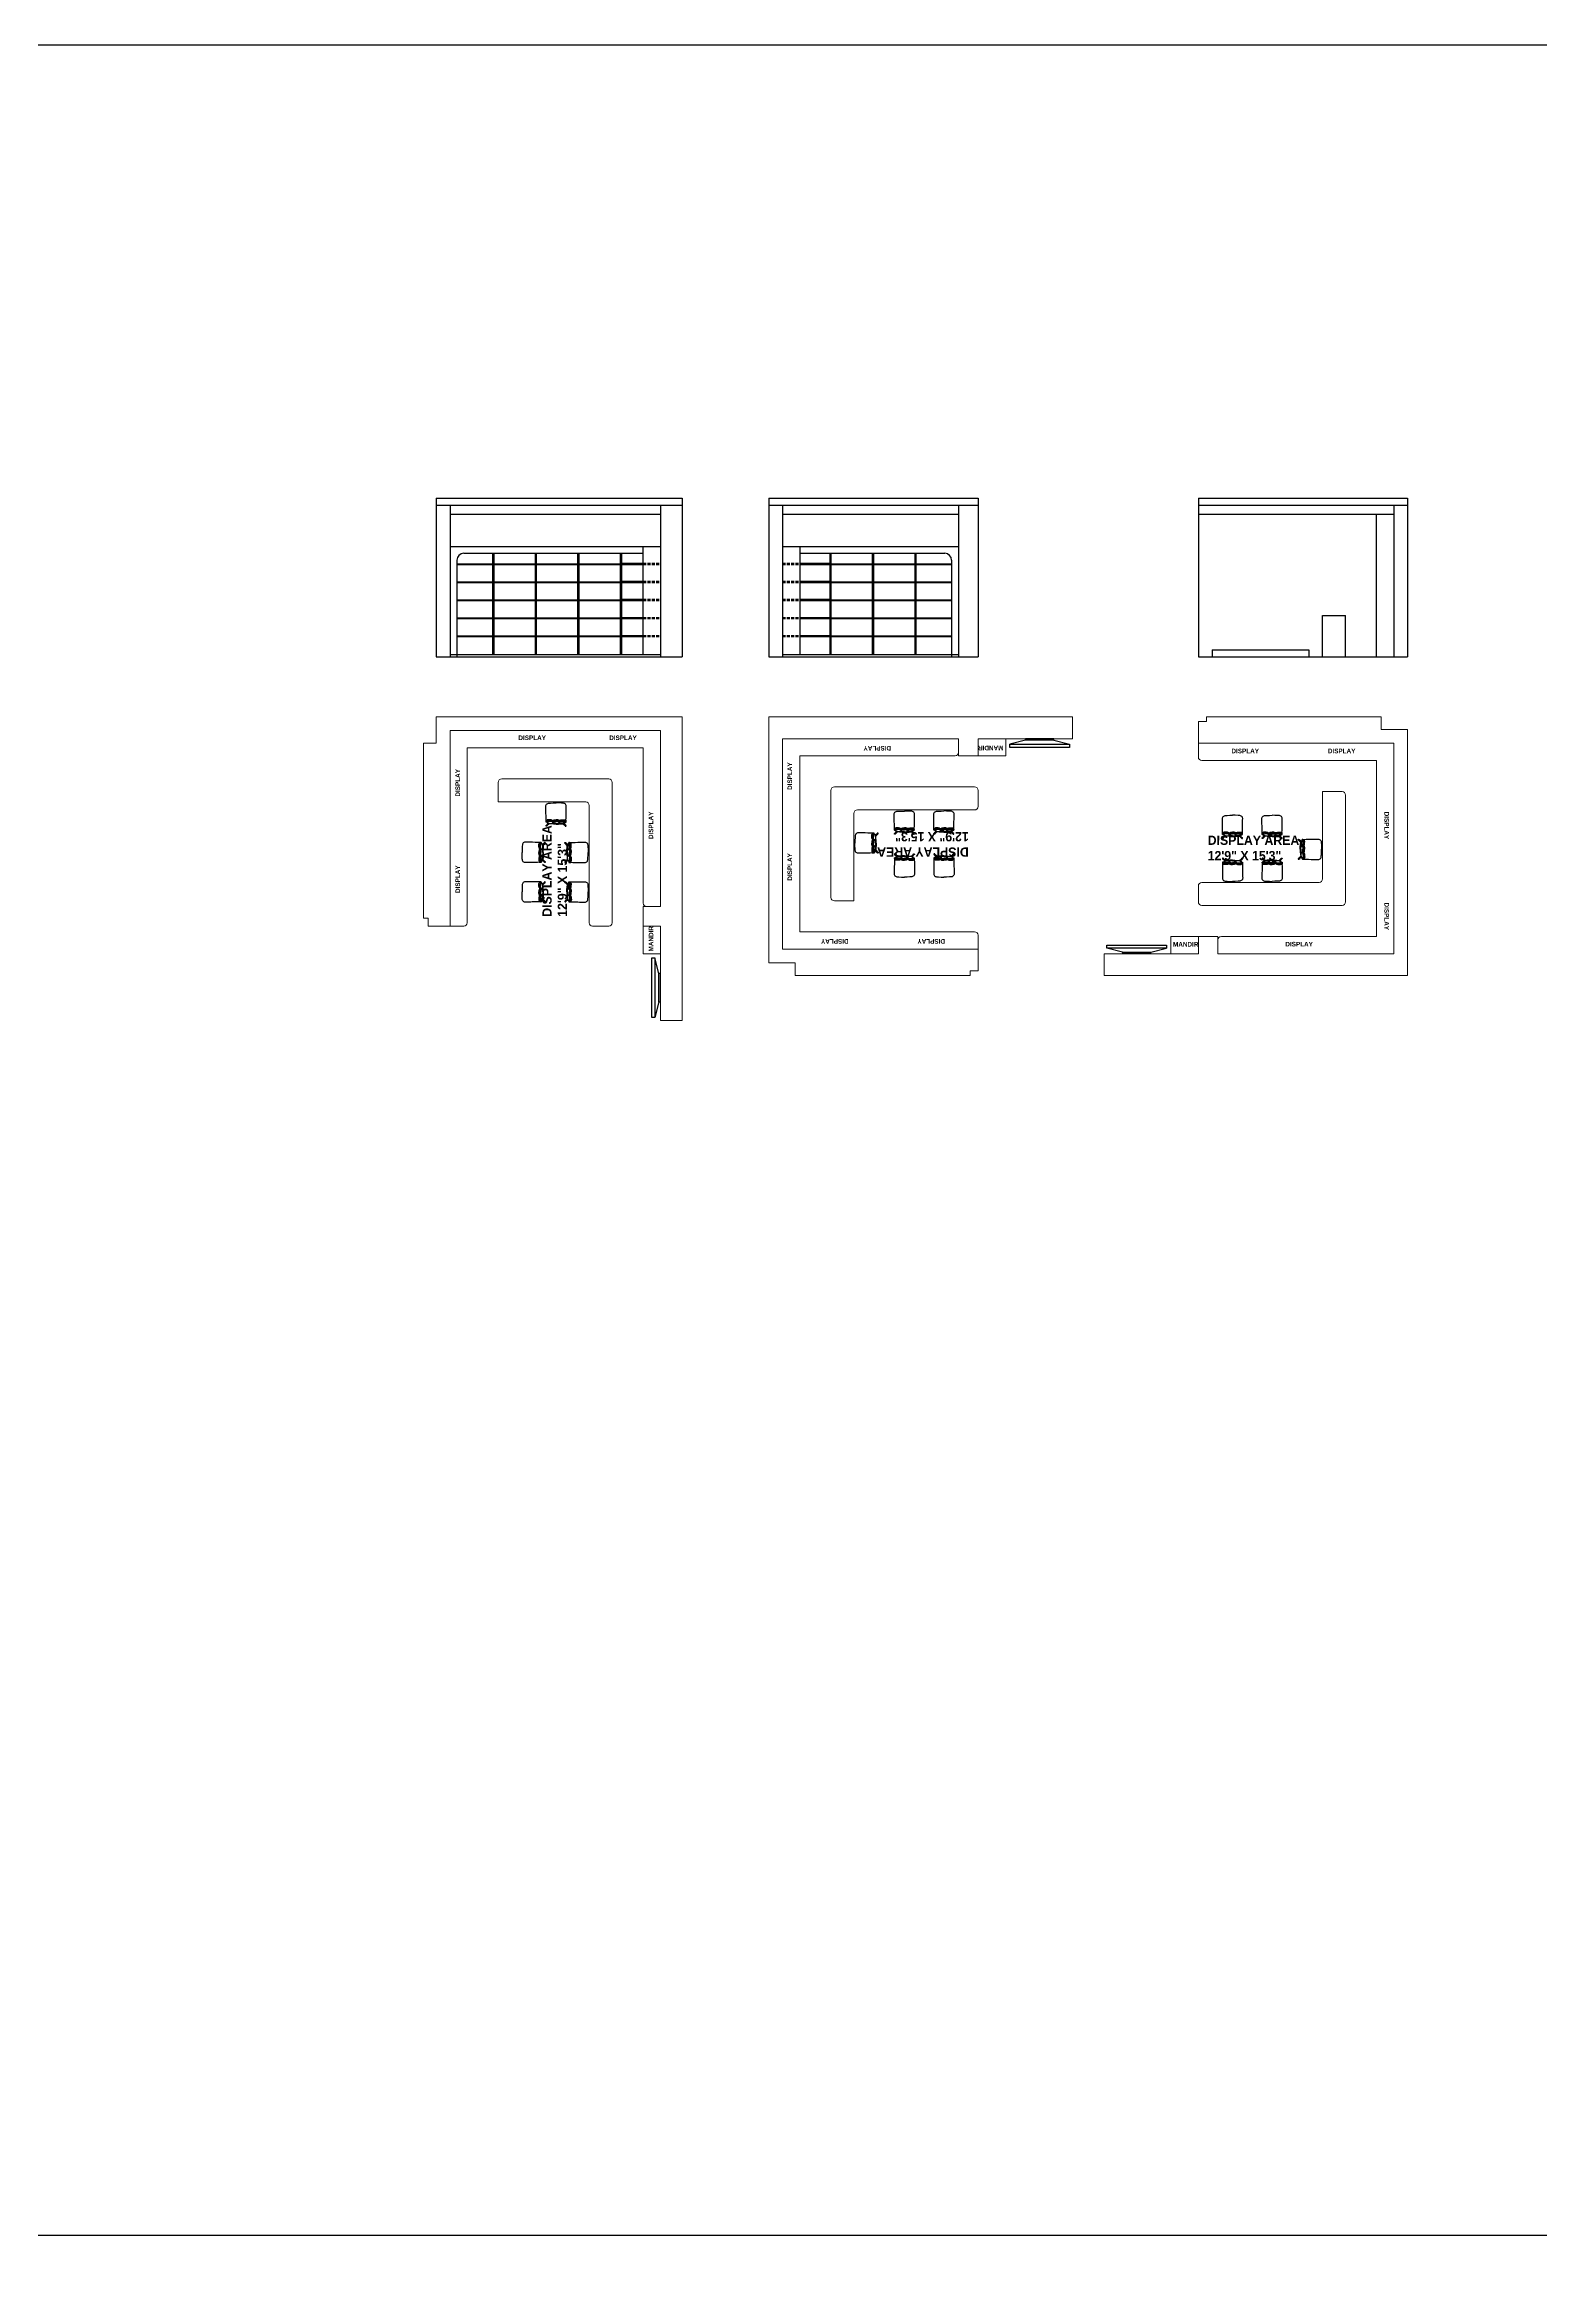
# Model space of a CAD drawing. Header units: inches. Extents: x -4677 to 18437, y -5264 to 2453.
# Drawn here: x 7359 to 8660, y -3397 to -1454 of the extents above; entities that cross this region are included whole.
import ezdxf

# ---------------------------------------------------------------- set-up
doc = ezdxf.new("R2010")
doc.units = ezdxf.units.IN
doc.linetypes.add('DASHED2', pattern=[0.375, 0.25, -0.125])
doc.layers.add('line_cad-block.com', color=250, linetype='Continuous')
doc.styles.add('HEMI', font='stylu.ttf')

# ---------------------------------------------------------------- blocks, each defined once
blk = doc.blocks.new('erh')
at = {"ltscale": 7}
for p, q in [((3599.4, 764.2), (3585.8, 760.7)), ((3624, 764.2), (3637.6, 760.7))]:
    blk.add_line(p, q, dxfattribs=at)
for p, q in [((3624, 765.5), (3599.4, 765.5)), ((3599.4, 765.5), (3599.4, 764.2)), ((3624, 764.2), (3599.4, 764.2)), ((3624, 764.2), (3624, 765.5))]:
    blk.add_line(p, q)
blk.add_lwpolyline([(3585.8, 760.7), (3637.6, 760.7), (3637.6, 758), (3585.8, 758)], close=True, dxfattribs=at)
blk = doc.blocks.new('LEADCHAIR Executive 2014')
at = {"layer": 'line_cad-block.com', "color": 252, "true_color": 0x939598}
for points in [[(-256, 130), (-260, 128), (-262, 121), (-263, 116), (-265, 102), (-267, 55), (-267, -5), (-269, -78), (-270, -119), (-270, -168), (-270, -225), (-272, -265), (-270, -285), (-263, -303), (-251, -320), (-234, -334), (-217, -342), (-199, -346), (-170, -348), (-146, -350), (-73, -353), (0, -354)], [(-239, 254), (-241, 256), (-243, 261), (-246, 264), (-249, 267), (-253, 268), (-257, 268), (-260, 267), (-264, 264), (-266, 261), (-267, 257), (-267, 253), (-266, 250), (-264, 246), (-260, 244), (-254, 240)], [(-265, 159), (-265, 159), (-266, 159), (-266, 150), (-266, 142), (-266, 139), (-266, 104)], [(-263, 146), (-264, 146), (-264, 146), (-265, 145), (-265, 144), (-266, 131)], [(-186, 201), (-248, 262), (-251, 265), (-253, 265), (-256, 265), (-259, 265), (-262, 262), (-264, 260), (-265, 257), (-264, 254), (-264, 251), (-262, 249), (-241, 227), (-211, 196)], [(0, 214), (-64, 213), (-127, 208), (-190, 201), (-202, 199), (-211, 196), (-219, 194), (-223, 191), (-227, 184), (-247, 135), (-249, 131), (-251, 130), (-253, 131), (-255, 136), (-259, 147), (-262, 153), (-265, 159)], [(-234, 166), (-245, 164), (-252, 163), (-265, 159)], [(0, 210), (-63, 207), (-126, 203), (-190, 196), (-196, 195), (-204, 193), (-210, 192), (-216, 190), (-220, 188), (-223, 184), (-226, 176), (-245, 133), (-251, 124), (-253, 125), (-263, 146)], [(-98, 152), (-96, 152), (-93, 152), (-92, 152), (-93, 147), (-93, 143), (-94, 138), (-94, 134), (-95, 129), (-96, 124), (-96, 123), (-102, 120), (-107, 118), (-111, 116), (-128, 112), (-140, 110), (-170, 108), (-192, 107), (-204, 107), (-224, 108), (-229, 109), (-241, 113), (-244, 114), (-241, 121), (-237, 132), (-233, 142), (-232, 146), (-229, 151)], [(-96, 123), (-99, 119), (-107, 112), (-117, 105), (-131, 101), (-157, 98), (-180, 97), (-198, 95), (-214, 95), (-221, 97), (-227, 99), (-233, 101), (-237, 105), (-240, 108), (-242, 112), (-243, 113)], [(-92, 195), (-90, 194), (-89, 192), (-90, 180), (-92, 155), (-99, 151), (-106, 149), (-116, 146), (-120, 145), (-142, 142), (-168, 141), (-190, 141), (-206, 142), (-224, 145), (-230, 146), (-230, 147), (-228, 153), (-221, 173), (-219, 176), (-217, 178), (-210, 181), (-199, 184), (-193, 185), (-186, 187), (-130, 192), (-111, 193), (-92, 195)], [(-102, 115), (-89, 115)], [(-89, 115), (-86, 115), (-81, 114), (-73, 111)], [(-71, 153), (-76, 153), (-79, 152), (-80, 152), (-80, 149), (-81, 144), (-82, 136), (-83, 130), (-84, 124), (-67, 117), (-50, 115), (0, 113)], [(-84, 124), (-73, 110), (-68, 107), (-60, 103), (-48, 100), (-39, 99), (-34, 98), (0, 98)], [(0, 198), (-74, 197), (-74, 195), (-75, 193), (-76, 181), (-79, 156), (-78, 155), (-76, 154), (-71, 152), (-57, 148), (-44, 147), (-25, 146), (0, 146)], [(0, 214), (64, 213), (127, 208), (190, 201), (202, 199), (211, 196), (219, 194), (223, 191), (227, 184), (247, 135), (249, 131), (251, 130), (253, 131), (255, 136), (259, 147), (262, 153), (265, 159)], [(0, 210), (63, 207), (126, 203), (190, 196), (196, 195), (204, 193), (210, 192), (216, 190), (220, 188), (223, 184), (226, 176), (245, 133), (251, 124), (253, 125), (263, 146)], [(0, 198), (74, 197), (74, 195), (75, 193), (76, 181), (79, 156), (78, 155), (76, 154), (71, 152), (57, 148), (44, 147), (25, 146), (0, 146)], [(71, 153), (76, 153), (79, 152), (80, 152), (80, 149), (81, 144), (82, 136), (83, 130), (84, 124), (67, 117), (50, 115), (0, 113)], [(256, 130), (260, 128), (262, 121), (263, 116), (265, 102), (267, 55), (267, -5), (269, -78), (270, -119), (270, -168), (270, -225), (272, -265), (270, -285), (263, -303), (251, -320), (234, -334), (217, -342), (199, -346), (170, -348), (146, -350), (73, -353), (0, -354)], [(84, 124), (73, 110), (68, 107), (60, 103), (48, 100), (39, 99), (34, 98), (0, 98)], [(89, 115), (86, 115), (81, 114), (73, 111)], [(92, 195), (90, 194), (89, 192), (90, 180), (92, 155), (99, 151), (106, 149), (116, 146), (120, 145), (142, 142), (168, 141), (190, 141), (206, 142), (224, 145), (230, 146), (230, 147), (228, 153), (221, 173), (219, 176), (217, 178), (210, 181), (199, 184), (193, 185), (186, 187), (130, 192), (111, 193), (92, 195)], [(102, 115), (89, 115)], [(98, 152), (96, 152), (93, 152), (92, 152), (93, 147), (93, 143), (94, 138), (94, 134), (95, 129), (96, 124), (96, 123), (102, 120), (107, 118), (111, 116), (128, 112), (140, 110), (170, 108), (192, 107), (204, 107), (224, 108), (229, 109), (241, 113), (244, 114), (241, 121), (237, 132), (233, 142), (232, 146), (229, 151)], [(96, 123), (99, 119), (107, 112), (117, 105), (131, 101), (157, 98), (180, 97), (198, 95), (214, 95), (221, 97), (227, 99), (233, 101), (237, 105), (240, 108), (242, 112), (243, 113)], [(186, 201), (248, 262), (251, 265), (253, 265), (256, 265), (259, 265), (262, 262), (264, 260), (265, 257), (264, 254), (264, 251), (262, 249), (241, 227), (211, 196)], [(234, 166), (245, 164), (252, 163), (265, 159)], [(239, 254), (241, 256), (243, 261), (246, 264), (249, 267), (253, 268), (257, 268), (260, 267), (264, 264), (266, 261), (267, 257), (267, 253), (266, 250), (264, 246), (260, 244), (254, 240)], [(263, 146), (264, 146), (264, 146), (265, 145), (265, 144), (266, 131)], [(265, 159), (265, 159), (266, 159), (266, 150), (266, 142), (266, 139), (266, 104)]]:
    blk.add_lwpolyline(points, dxfattribs=at)

msp = doc.modelspace()

# ---------------------------------------------------------------- linework, layer by layer
for p, q in [((7699.43, -1847.92), (7699.43, -1985.92)), ((7699.43, -1847.92), (7913.43, -1847.92)), ((7699.43, -1853.92), (7913.43, -1853.92)), ((7711.43, -1853.92), (7711.43, -1985.92)), ((7711.43, -1861.92), (7894.43, -1861.92)), ((7894.43, -1853.92), (7894.43, -1985.92)), ((7913.43, -1847.92), (7913.43, -1985.92)), ((7988.67, -1847.92), (7988.67, -1985.92)), ((7988.67, -1847.92), (8170.67, -1847.92)), ((7988.67, -1853.92), (8170.67, -1853.92)), ((8000.67, -1853.92), (8000.67, -1985.92)), ((8000.67, -1861.92), (8153.64, -1861.92)), ((8153.64, -1853.92), (8153.64, -1985.92)), ((8170.67, -1847.92), (8170.67, -1985.92)), ((8362.19, -1847.92), (8362.19, -1985.92)), ((8362.19, -1847.92), (8544.19, -1847.92)), ((8362.19, -1853.92), (8544.19, -1853.92)), ((8362.19, -1861.92), (8532.19, -1861.92)), ((8517.19, -1985.92), (8517.19, -1861.92)), ((8532.19, -1853.92), (8532.19, -1985.92)), ((8544.19, -1847.92), (8544.19, -1985.92)), ((7711.43, -1889.92), (7894.43, -1889.92)), ((7717.43, -1901.92), (7717.43, -1985.92)), ((7723.43, -1895.92), (7879.43, -1895.92)), ((7748.43, -1895.92), (7748.43, -1983.92)), ((7749.43, -1895.92), (7749.43, -1983.92)), ((7785.43, -1895.92), (7785.43, -1983.92)), ((7786.43, -1895.92), (7786.43, -1983.92)), ((7822.43, -1895.92), (7822.43, -1983.92)), ((7823.43, -1895.92), (7823.43, -1983.92)), ((7859.43, -1895.92), (7859.43, -1983.92)), ((7860.43, -1895.92), (7860.43, -1983.92)), ((7879.43, -1983.92), (7879.43, -1889.92)), ((8000.67, -1889.92), (8153.64, -1889.92)), ((8015.67, -1889.92), (8015.67, -1983.92)), ((8015.67, -1895.92), (8141.64, -1895.92)), ((8041.64, -1895.92), (8041.64, -1983.92)), ((8042.64, -1895.92), (8042.64, -1983.92)), ((8078.64, -1895.92), (8078.64, -1983.92)), ((8079.64, -1895.92), (8079.64, -1983.92)), ((8115.64, -1895.92), (8115.64, -1983.92)), ((8116.64, -1895.92), (8116.64, -1983.92)), ((8147.64, -1901.92), (8147.64, -1985.92)), ((7860.43, -1904.59), (7879.43, -1904.59)), ((7860.43, -1905.59), (7879.43, -1905.59)), ((7860.43, -1920.26), (7879.43, -1920.26)), ((7860.43, -1921.26), (7879.43, -1921.26)), ((8015.67, -1904.59), (8041.64, -1904.59)), ((8015.67, -1905.59), (8041.64, -1905.59)), ((8015.67, -1920.26), (8041.64, -1920.26)), ((8015.67, -1921.26), (8041.64, -1921.26)), ((7860.43, -1935.92), (7879.43, -1935.92)), ((7860.43, -1936.92), (7879.43, -1936.92)), ((8015.67, -1935.92), (8041.64, -1935.92)), ((8015.67, -1936.92), (8041.64, -1936.92)), ((7860.43, -1951.59), (7879.43, -1951.59)), ((7860.43, -1952.59), (7879.43, -1952.59)), ((8015.67, -1951.59), (8041.64, -1951.59)), ((8015.67, -1952.59), (8041.64, -1952.59)), ((8470.19, -1985.92), (8470.19, -1949.92)), ((8470.19, -1949.92), (8490.19, -1949.92)), ((8490.19, -1985.92), (8490.19, -1949.92)), ((7860.43, -1967.26), (7879.43, -1967.26)), ((7860.43, -1968.26), (7879.43, -1968.26)), ((8015.67, -1967.26), (8041.64, -1967.26)), ((8015.67, -1968.26), (8041.64, -1968.26)), ((8374.19, -1979.92), (8458.19, -1979.92)), ((8374.19, -1979.92), (8374.19, -1985.92)), ((8458.19, -1979.92), (8458.19, -1985.92)), ((7699.43, -1985.92), (7913.43, -1985.92)), ((7711.43, -1983.92), (7894.43, -1983.92)), ((7988.67, -1985.92), (8170.67, -1985.92)), ((8000.67, -1983.92), (8153.64, -1983.92)), ((8362.19, -1985.92), (8544.19, -1985.92)), ((11574.61, -3358.68), (6058.37, -3358.68))]:
    msp.add_line(p, q)
at = {"color": 143, "true_color": 0x7aafdf}
for p, q in [((7717.43, -1905.09), (7748.43, -1905.09)), ((7717.43, -1905.59), (7748.43, -1905.59)), ((7717.43, -1920.76), (7748.43, -1920.76)), ((7717.43, -1921.26), (7748.43, -1921.26)), ((7749.43, -1905.09), (7785.43, -1905.09)), ((7749.43, -1905.59), (7785.43, -1905.59)), ((7749.43, -1920.76), (7785.43, -1920.76)), ((7749.43, -1921.26), (7785.43, -1921.26)), ((7786.43, -1905.09), (7822.43, -1905.09)), ((7786.43, -1905.59), (7822.43, -1905.59)), ((7786.43, -1920.76), (7822.43, -1920.76)), ((7786.43, -1921.26), (7822.43, -1921.26)), ((7823.43, -1905.09), (7859.43, -1905.09)), ((7823.43, -1905.59), (7859.43, -1905.59)), ((7823.43, -1920.76), (7859.43, -1920.76)), ((7823.43, -1921.26), (7859.43, -1921.26)), ((8042.64, -1905.09), (8078.64, -1905.09)), ((8042.64, -1905.59), (8078.64, -1905.59)), ((8042.64, -1920.76), (8078.64, -1920.76)), ((8042.64, -1921.26), (8078.64, -1921.26)), ((8079.64, -1905.09), (8115.64, -1905.09)), ((8079.64, -1905.59), (8115.64, -1905.59)), ((8079.64, -1920.76), (8115.64, -1920.76)), ((8079.64, -1921.26), (8115.64, -1921.26)), ((8116.64, -1905.09), (8147.64, -1905.09)), ((8116.64, -1905.59), (8147.64, -1905.59)), ((8116.64, -1920.76), (8147.64, -1920.76)), ((8116.64, -1921.26), (8147.64, -1921.26)), ((7717.43, -1936.42), (7748.43, -1936.42)), ((7717.43, -1936.92), (7748.43, -1936.92)), ((7749.43, -1936.42), (7785.43, -1936.42)), ((7749.43, -1936.92), (7785.43, -1936.92)), ((7786.43, -1936.42), (7822.43, -1936.42)), ((7786.43, -1936.92), (7822.43, -1936.92)), ((7823.43, -1936.42), (7859.43, -1936.42)), ((7823.43, -1936.92), (7859.43, -1936.92)), ((8042.64, -1936.42), (8078.64, -1936.42)), ((8042.64, -1936.92), (8078.64, -1936.92)), ((8079.64, -1936.42), (8115.64, -1936.42)), ((8079.64, -1936.92), (8115.64, -1936.92)), ((8116.64, -1936.42), (8147.64, -1936.42)), ((8116.64, -1936.92), (8147.64, -1936.92)), ((7717.43, -1952.09), (7748.43, -1952.09)), ((7717.43, -1952.59), (7748.43, -1952.59)), ((7749.43, -1952.09), (7785.43, -1952.09)), ((7749.43, -1952.59), (7785.43, -1952.59)), ((7786.43, -1952.09), (7822.43, -1952.09)), ((7786.43, -1952.59), (7822.43, -1952.59)), ((7823.43, -1952.09), (7859.43, -1952.09)), ((7823.43, -1952.59), (7859.43, -1952.59)), ((8042.64, -1952.09), (8078.64, -1952.09)), ((8042.64, -1952.59), (8078.64, -1952.59)), ((8079.64, -1952.09), (8115.64, -1952.09)), ((8079.64, -1952.59), (8115.64, -1952.59)), ((8116.64, -1952.09), (8147.64, -1952.09)), ((8116.64, -1952.59), (8147.64, -1952.59)), ((7717.43, -1967.76), (7748.43, -1967.76)), ((7717.43, -1968.26), (7748.43, -1968.26)), ((7749.43, -1967.76), (7785.43, -1967.76)), ((7749.43, -1968.26), (7785.43, -1968.26)), ((7786.43, -1967.76), (7822.43, -1967.76)), ((7786.43, -1968.26), (7822.43, -1968.26)), ((7823.43, -1967.76), (7859.43, -1967.76)), ((7823.43, -1968.26), (7859.43, -1968.26)), ((8042.64, -1967.76), (8078.64, -1967.76)), ((8042.64, -1968.26), (8078.64, -1968.26)), ((8079.64, -1967.76), (8115.64, -1967.76)), ((8079.64, -1968.26), (8115.64, -1968.26)), ((8116.64, -1967.76), (8147.64, -1967.76)), ((8116.64, -1968.26), (8147.64, -1968.26))]:
    msp.add_line(p, q, dxfattribs=at)
at = {"color": 252, "linetype": 'DASHED2', "ltscale": 10, "true_color": 0x939598}
for p, q in [((7879.43, -1904.59), (7894.43, -1904.59)), ((7879.43, -1905.59), (7894.43, -1905.59)), ((7879.43, -1920.26), (7894.43, -1920.26)), ((7879.43, -1921.26), (7894.43, -1921.26)), ((8000.67, -1904.59), (8015.67, -1904.59)), ((8000.67, -1905.59), (8015.67, -1905.59)), ((8000.67, -1920.26), (8015.67, -1920.26)), ((8000.67, -1921.26), (8015.67, -1921.26)), ((7879.43, -1935.92), (7894.43, -1935.92)), ((7879.43, -1936.92), (7894.43, -1936.92)), ((8000.67, -1935.92), (8015.67, -1935.92)), ((8000.67, -1936.92), (8015.67, -1936.92)), ((7879.43, -1951.59), (7894.43, -1951.59)), ((7879.43, -1952.59), (7894.43, -1952.59)), ((8000.67, -1951.59), (8015.67, -1951.59)), ((8000.67, -1952.59), (8015.67, -1952.59)), ((7879.43, -1967.26), (7894.43, -1967.26)), ((7879.43, -1968.26), (7894.43, -1968.26)), ((8000.67, -1967.26), (8015.67, -1967.26)), ((8000.67, -1968.26), (8015.67, -1968.26))]:
    msp.add_line(p, q, dxfattribs=at)
at = {"lineweight": 5}
for p, q in [((7913.43, -2038.09), (7699.43, -2038.09)), ((7699.43, -2038.09), (7699.43, -2061.09)), ((7913.43, -2302.09), (7913.43, -2038.09)), ((7988.67, -2038.09), (7988.67, -2252.09)), ((8252.67, -2038.09), (7988.67, -2038.09)), ((8252.67, -2038.09), (8252.67, -2057.09)), ((8369.19, -2038.09), (8521.19, -2038.09)), ((8369.19, -2042.09), (8369.19, -2038.09)), ((8521.19, -2049.09), (8521.19, -2038.09)), ((7894.43, -2050.09), (7711.43, -2050.09)), ((7711.43, -2050.09), (7711.43, -2220.09)), ((7894.43, -2203.09), (7894.43, -2050.09)), ((8153.67, -2057.09), (8000.67, -2057.09)), ((8000.67, -2057.09), (8000.67, -2240.09)), ((8153.67, -2072.09), (8153.67, -2057.09)), ((8153.67, -2069.09), (8153.67, -2057.09)), ((8252.67, -2057.09), (8170.67, -2057.09)), ((8170.67, -2057.09), (8170.67, -2072.09)), ((8252.67, -2048.59), (8252.66, -2048.59)), ((8362.19, -2061.09), (8362.19, -2042.09)), ((8362.19, -2042.09), (8369.19, -2042.09)), ((8544.19, -2049.09), (8521.19, -2049.09)), ((8544.19, -2263.09), (8544.19, -2049.09)), ((7688.43, -2213.09), (7688.43, -2061.09)), ((7699.43, -2061.09), (7688.43, -2061.09)), ((7879.43, -2065.09), (7726.43, -2065.09)), ((7726.43, -2065.09), (7726.43, -2217.09)), ((7879.43, -2200.09), (7879.43, -2065.09)), ((8150.67, -2072.09), (8015.67, -2072.09)), ((8015.67, -2072.09), (8015.67, -2225.09)), ((8170.67, -2072.09), (8153.67, -2072.09)), ((8532.19, -2061.09), (8362.19, -2061.09)), ((8362.19, -2061.09), (8362.19, -2073.09)), ((8517.19, -2076.09), (8365.19, -2076.09)), ((8517.19, -2229.09), (8517.19, -2076.09)), ((8532.19, -2244.09), (8532.19, -2061.09)), ((7753.43, -2095.09), (7753.43, -2112.09)), ((7849.43, -2092.09), (7756.43, -2092.09)), ((7852.43, -2217.09), (7852.43, -2095.09)), ((7753.43, -2112.09), (7829.43, -2112.09)), ((7832.43, -2115.09), (7832.43, -2217.09)), ((8042.67, -2102.09), (8042.67, -2195.09)), ((8167.67, -2099.09), (8045.67, -2099.09)), ((8170.67, -2116.09), (8170.67, -2102.09)), ((8487.19, -2103.09), (8470.19, -2103.09)), ((8470.19, -2103.09), (8470.19, -2179.09)), ((8490.19, -2199.09), (8490.19, -2106.09)), ((8062.67, -2198.09), (8062.67, -2122.09)), ((8065.67, -2119.09), (8167.67, -2119.09)), ((8362.19, -2185.09), (8362.19, -2199.09)), ((8467.19, -2182.09), (8365.19, -2182.09)), ((7692.43, -2213.09), (7688.43, -2213.09)), ((7692.43, -2220.09), (7692.43, -2213.09)), ((7879.43, -2220.09), (7879.43, -2203.09)), ((7879.43, -2203.09), (7894.43, -2203.09)), ((7882.43, -2203.09), (7894.43, -2203.09)), ((8045.67, -2198.09), (8062.67, -2198.09)), ((8365.19, -2202.09), (8487.19, -2202.09)), ((7711.43, -2220.09), (7692.43, -2220.09)), ((7711.43, -2220.09), (7723.43, -2220.09)), ((7835.43, -2220.09), (7849.43, -2220.09)), ((7894.43, -2220.09), (7879.43, -2220.09)), ((7894.43, -2302.09), (7894.43, -2220.09)), ((8015.67, -2225.09), (8167.67, -2225.09)), ((8170.67, -2240.09), (8170.67, -2228.09)), ((8362.19, -2244.09), (8362.19, -2229.09)), ((8362.19, -2229.09), (8379.19, -2229.09)), ((8379.19, -2229.09), (8379.19, -2244.09)), ((8379.19, -2232.09), (8379.19, -2244.09)), ((8382.19, -2229.09), (8517.19, -2229.09)), ((7988.67, -2252.09), (8011.67, -2252.09)), ((8000.67, -2240.09), (8170.67, -2240.09)), ((8011.67, -2252.09), (8011.67, -2263.09)), ((8170.67, -2240.09), (8170.67, -2259.09)), ((8280.19, -2263.09), (8280.19, -2244.09)), ((8280.19, -2244.09), (8362.19, -2244.09)), ((8280.19, -2252.59), (8280.2, -2252.59)), ((8379.19, -2244.09), (8532.19, -2244.09)), ((8163.67, -2263.09), (8011.67, -2263.09)), ((8170.67, -2259.09), (8163.67, -2259.09)), ((8163.67, -2259.09), (8163.67, -2263.09)), ((8280.19, -2263.09), (8544.19, -2263.09)), ((7913.43, -2302.09), (7894.43, -2302.09)), ((7902.93, -2302.09), (7902.93, -2302.08))]:
    msp.add_line(p, q, dxfattribs=at)
msp.add_lwpolyline([(6058.37, -1453.63), (11574.61, -1453.63), (11574.61, -5263.73), (6058.37, -5263.73)], close=True)
for points in [[(8170.67, -2072.09), (8194.67, -2072.09), (8194.67, -2057.09), (8170.67, -2057.09)], [(7879.43, -2220.09), (7879.43, -2244.09), (7894.43, -2244.09), (7894.43, -2220.09)], [(8362.19, -2229.09), (8338.19, -2229.09), (8338.19, -2244.09), (8362.19, -2244.09)]]:
    msp.add_lwpolyline(points, close=True, dxfattribs=at)
for centre, start, end in [((7723.43, -1901.92), 90, 180), ((8141.64, -1901.92), 0, 90)]:
    msp.add_arc(centre, 6, start, end)
for centre, start, end in [((8150.67, -2069.09), 270, 0), ((8365.19, -2073.09), 180, 270), ((7756.43, -2095.09), 90, 180), ((7849.43, -2095.09), 0, 90), ((7829.43, -2115.09), 0, 90), ((8045.67, -2102.09), 90, 180), ((8167.67, -2102.09), 0, 90), ((8167.67, -2116.09), 270, 0), ((8487.19, -2106.09), 0, 90), ((8065.67, -2122.09), 90, 180), ((8045.67, -2195.09), 180, 270), ((8365.19, -2185.09), 90, 180), ((8467.19, -2179.09), 270, 0), ((7882.43, -2200.09), 180, 270), ((8365.19, -2199.09), 180, 270), ((8487.19, -2199.09), 270, 0), ((7723.43, -2217.09), 270, 0), ((7835.43, -2217.09), 180, 270), ((7849.43, -2217.09), 270, 0), ((8167.67, -2228.09), 0, 90), ((8382.19, -2232.09), 90, 180)]:
    msp.add_arc(centre, 3, start, end, dxfattribs=at)
for p in [(7749.43, -1905.59), (7749.43, -1921.26), (7749.43, -1936.92), (7749.43, -1952.59), (7749.43, -1968.26)]:
    msp.add_point(p)

# ---------------------------------------------------------------- block references
msp.add_blockref('erh', (4612.5, -2822.63), dxfattribs=at)
at = {"color": 18, "lineweight": 5, "true_color": 0x000000, "yscale": 0.03255662233685245, "zscale": 0.03255662233685245}
for p, xscale, rotation in [((7803.65, -2124.48), 0.03255662233685245, 180.0354695677137), ((8106.55, -2131.53), 0.03255662233685245, 180.0354695677137), ((8140.93, -2131.48), 0.03255662233685245, 180.0354695677137), ((8391.92, -2135.22), -0.03255662233685245, 179.9645304322863), ((8426.31, -2135.27), -0.03255662233685245, 179.9645304322863), ((7785.61, -2155.97), -0.03255662233685245, 269.9645304322862), ((7819.99, -2155.97), 0.03255662233685245, 90.03546956771375), ((8075.06, -2147.87), 0.03255662233685245, 270.0354695677137), ((8457.8, -2153.3), 0.03255662233685245, 90.03546956771369), ((8106.55, -2165.91), -0.03255662233685245, 359.9645304322862), ((8140.93, -2165.95), -0.03255662233685245, 359.9645304322862), ((8391.92, -2169.69), 0.03255662233685245, 0.0354695677136993), ((8426.31, -2169.65), 0.03255662233685245, 0.0354695677136993), ((7785.57, -2190.35), -0.03255662233685245, 269.9645304322862), ((7820.04, -2190.35), 0.03255662233685245, 90.03546956771375)]:
    msp.add_blockref('LEADCHAIR Executive 2014', p, dxfattribs=dict(at, xscale=xscale, rotation=rotation))
at = {"lineweight": 5}
for p, rotation in [((7128.89, 1338.08), 270), ((11920.36, -1478.54), 180)]:
    msp.add_blockref('erh', p, dxfattribs=dict(at, rotation=rotation))

# ---------------------------------------------------------------- texts
at = {"color": 177, "lineweight": 5, "true_color": 0x293189, "char_height": 4, "attachment_point": 1, "style": 'HEMI'}
for s, insert, width, rotation in [('{\\fStylus BT|b1|i0|c0|p34;DISPLAY}', (7770.91, -2054.31), 27.8346, 359.99056), ('{\\fStylus BT|b1|i0|c0|p34;DISPLAY}', (7849.9, -2054.31), 27.8346, 359.99056), ('{\\fStylus BT|b1|i0|c0|p34;DISPLAY}', (8004.89, -2101.62), 27.8346, 89.99056), ('{\\fStylus BT|b1|i0|c0|p34;DISPLAY}', (8095.01, -2067.39), 27.8346, 179.99056), ('{\\fStylus BT|b1|i0|c0|p34;MANDIR}', (8192.69, -2067.27), 23.5849, 179.99056), ('{\\fStylus BT|b1|i0|c0|p34;DISPLAY}', (8391, -2065.78), 27.8346, 359.99056), ('{\\fStylus BT|b1|i0|c0|p34;DISPLAY}', (8474.84, -2065.78), 27.8346, 359.99056), ('{\\fStylus BT|b1|i0|c0|p34;DISPLAY}', (7716.13, -2107.44), 27.8346, 89.99056), ('{\\fStylus BT|b1|i0|c0|p34;DISPLAY}', (7884.13, -2144.43), 27.8346, 89.99056), ('{\\fStylus BT|b1|i0|c0|p34;DISPLAY}', (8527.97, -2120.57), 27.8346, 269.99056), ('{\\fStylus BT|b1|i0|c0|p34;DISPLAY}', (7716.13, -2191.28), 27.8346, 89.99056), ('{\\fStylus BT|b1|i0|c0|p34;DISPLAY}', (8004.89, -2180.61), 27.8346, 89.99056), ('{\\fStylus BT|b1|i0|c0|p34;DISPLAY}', (8527.97, -2199.56), 27.8346, 269.99056), ('{\\fStylus BT|b1|i0|c0|p34;MANDIR}', (7884.25, -2242.11), 23.5849, 89.99056), ('{\\fStylus BT|b1|i0|c0|p34;DISPLAY}', (8058.02, -2235.39), 27.8346, 179.99056), ('{\\fStylus BT|b1|i0|c0|p34;DISPLAY}', (8141.86, -2235.39), 27.8346, 179.99056), ('{\\fStylus BT|b1|i0|c0|p34;MANDIR}', (8340.17, -2233.91), 23.5849, 359.99056), ('{\\fStylus BT|b1|i0|c0|p34;DISPLAY}', (8437.85, -2233.78), 27.8346, 359.99056)]:
    msp.add_mtext(s, dxfattribs=dict(at, insert=insert, width=width, rotation=rotation))
at = {"color": 240, "lineweight": 5, "true_color": 0xed1f24, "char_height": 8, "width": 90.6924, "attachment_point": 1, "style": 'HEMI'}
for insert, rotation in [((7791.8, -2211.96), 89.99056), ((8162.54, -2159.72), 179.99056), ((8370.32, -2141.45), 359.99056)]:
    msp.add_mtext('{\\fStylus BT|b1|i0|c0|p34;DISPLAY AREA\\P12\'9" X 15\'3"}', dxfattribs=dict(at, insert=insert, rotation=rotation))

doc.saveas('drawing.dxf')
